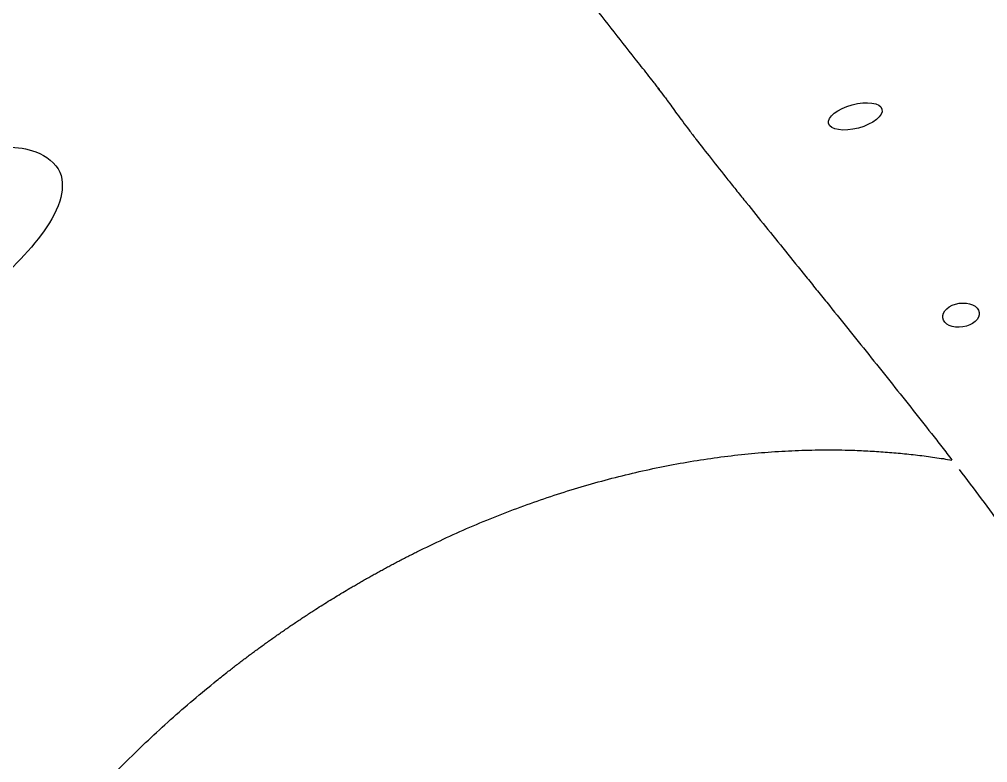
# Model space of a CAD drawing. Extents: x 528 to 612, y 788 to 934.
# Drawn here: x 546.73 to 559.87, y 869.18 to 879.26 of the extents above; entities that cross this region are included whole.
import ezdxf

# ---------------------------------------------------------------- set-up
doc = ezdxf.new("R2010")
doc.units = 0
doc.header["$MEASUREMENT"] = 0
doc.layers.add('1', color=4, linetype='Continuous')
doc.layers.add('LIGHT', color=1, linetype='Continuous')

# ---------------------------------------------------------------- blocks, each defined once
blk = doc.blocks.new('2018 FLASH')
at = {"layer": '1', "linetype": 'Continuous', "lineweight": 25}
for points, knots in [([(27.453, 73.388), (27.439, 73.405), (27.426, 73.423), (27.399, 73.458), (27.358, 73.51), (27.316, 73.562), (27.234, 73.667), (27.179, 73.736), (27.015, 73.945), (26.906, 74.084), (26.581, 74.5), (26.366, 74.775), (25.934, 75.323), (25.716, 75.595), (25.386, 76), (25.275, 76.134), (25.051, 76.403), (24.938, 76.536), (24.823, 76.669)], [0, 0, 0, 0, 0.015625, 0.015625, 0.03125, 0.0625, 0.0625, 0.125, 0.125, 0.25, 0.25, 0.5, 0.5, 0.75, 0.75, 0.875, 0.875, 1, 1, 1, 1]), ([(27.426, 73.412), (27.521, 73.293), (27.539, 73.267), (27.578, 73.212), (27.599, 73.183), (27.664, 73.092), (27.713, 73.026), (27.795, 72.917), (27.824, 72.879), (27.869, 72.82), (27.884, 72.799), (27.915, 72.759), (27.931, 72.738), (28.012, 72.633), (28.08, 72.545), (28.225, 72.361), (28.301, 72.265), (28.421, 72.115), (28.462, 72.064), (28.525, 71.986), (28.546, 71.96), (28.588, 71.907), (28.609, 71.881), (28.716, 71.749), (28.803, 71.641), (28.979, 71.422), (29.069, 71.311), (29.252, 71.085), (29.344, 70.97), (29.485, 70.796), (29.532, 70.737), (29.627, 70.62), (29.674, 70.562), (29.911, 70.268), (30.1, 70.032), (30.386, 69.677), (30.481, 69.558), (30.671, 69.32), (30.766, 69.2), (30.955, 68.96), (31.05, 68.841), (31.19, 68.662), (31.236, 68.602), (31.306, 68.513), (31.329, 68.483), (31.375, 68.423), (31.397, 68.393), (31.42, 68.363)], [0, 0, 0, 0, 0.03125, 0.03125, 0.0625, 0.0625, 0.125, 0.125, 0.15625, 0.15625, 0.171875, 0.171875, 0.1875, 0.1875, 0.25, 0.25, 0.3125, 0.3125, 0.34375, 0.34375, 0.359375, 0.359375, 0.375, 0.375, 0.4375, 0.4375, 0.5, 0.5, 0.5625, 0.5625, 0.59375, 0.59375, 0.625, 0.625, 0.75, 0.75, 0.8125, 0.8125, 0.875, 0.875, 0.9375, 0.9375, 0.96875, 0.96875, 0.984375, 0.984375, 1, 1, 1, 1]), ([(23.254, 66.625), (23.274, 66.637), (23.314, 66.66), (23.373, 66.695), (23.433, 66.73), (23.493, 66.764), (23.553, 66.797), (23.614, 66.831), (23.674, 66.864), (23.735, 66.897), (23.795, 66.93), (23.856, 66.962), (23.917, 66.994), (23.978, 67.026), (24.039, 67.057), (24.101, 67.088), (24.26, 67.168), (24.52, 67.293), (24.881, 67.455), (25.245, 67.605), (25.732, 67.791), (26.345, 67.995), (27.085, 68.193), (27.826, 68.344), (28.44, 68.429), (28.929, 68.474), (29.293, 68.495), (29.656, 68.503), (29.936, 68.501), (30.134, 68.495), (30.251, 68.489), (30.368, 68.483), (30.486, 68.475), (30.603, 68.466), (30.72, 68.456), (30.837, 68.444), (30.954, 68.431), (31.071, 68.416), (31.187, 68.4), (31.304, 68.383), (31.381, 68.37), (31.42, 68.363)], [0, 0, 0, 0, 0.007605, 0.015211, 0.022818, 0.030426, 0.038036, 0.045647, 0.05326, 0.060876, 0.068493, 0.076114, 0.083737, 0.091363, 0.098993, 0.106626, 0.114263, 0.158604, 0.202879, 0.247134, 0.291418, 0.379836, 0.46855, 0.556907, 0.645682, 0.689822, 0.734035, 0.778361, 0.822838, 0.837381, 0.851959, 0.866574, 0.881227, 0.895919, 0.910653, 0.925429, 0.940249, 0.955115, 0.970028, 0.984989, 1, 1, 1, 1]), ([(31.518, 68.236), (31.721, 67.972), (31.918, 67.705), (32.206, 67.3), (32.3, 67.165), (32.486, 66.891), (32.577, 66.754), (32.845, 66.339), (33.016, 66.059), (33.257, 65.632), (33.335, 65.488), (33.485, 65.197), (33.558, 65.051), (33.695, 64.755), (33.761, 64.606), (33.886, 64.305), (33.945, 64.154), (34.056, 63.849), (34.109, 63.695), (34.208, 63.385), (34.255, 63.23), (34.388, 62.762), (34.468, 62.45), (34.584, 61.982), (34.622, 61.827), (34.697, 61.517), (34.734, 61.362), (34.771, 61.208), (34.894, 60.699), (35.016, 60.196), (35.137, 59.7)], [0, 0, 0, 0, 0.125, 0.125, 0.1875, 0.1875, 0.25, 0.25, 0.375, 0.375, 0.4375, 0.4375, 0.5, 0.5, 0.5625, 0.5625, 0.625, 0.625, 0.6875, 0.6875, 0.75, 0.75, 0.875, 0.875, 0.9375, 0.9375, 1, 1, 1, 1.207216, 1.207216, 1.207216, 1.207216]), ([(21.604, 65.499), (21.623, 65.513), (21.661, 65.543), (21.717, 65.587), (21.774, 65.63), (21.831, 65.673), (21.888, 65.716), (21.946, 65.759), (22.003, 65.801), (22.061, 65.843), (22.119, 65.885), (22.177, 65.926), (22.235, 65.967), (22.293, 66.008), (22.352, 66.049), (22.41, 66.089), (22.469, 66.129), (22.528, 66.169), (22.587, 66.208), (22.647, 66.247), (22.706, 66.286), (22.778, 66.333), (22.863, 66.387), (22.96, 66.448), (23.058, 66.508), (23.156, 66.567), (23.221, 66.606), (23.254, 66.625)], [0, 0, 0, 0, 0.035644, 0.071275, 0.106894, 0.142501, 0.178099, 0.213688, 0.24927, 0.284846, 0.320416, 0.355983, 0.391547, 0.427109, 0.462671, 0.498235, 0.5338, 0.569368, 0.604941, 0.640518, 0.676103, 0.711694, 0.769369, 0.827032, 0.884689, 0.942343, 1, 1, 1, 1]), ([(19.265, 63.238), (19.28, 63.255), (19.308, 63.289), (19.351, 63.339), (19.395, 63.39), (19.438, 63.44), (19.482, 63.49), (19.526, 63.54), (19.57, 63.59), (19.614, 63.639), (19.69, 63.723), (19.797, 63.84), (19.938, 63.989), (20.08, 64.136), (20.369, 64.427), (20.817, 64.849), (21.259, 65.224), (21.525, 65.436), (21.578, 65.478), (21.604, 65.499)], [0, 0, 0, 0, 0.020406, 0.040812, 0.061217, 0.081622, 0.102028, 0.122435, 0.142844, 0.163255, 0.18367, 0.246534, 0.309383, 0.37224, 0.435096, 0.686336, 0.937867, 0.968943, 1, 1, 1, 1])]:
    blk.add_open_spline(points, degree=3, knots=knots, dxfattribs=at)
at = {"layer": '1'}
blk.add_spline([(17.696, 72.42), (17.473, 72.407), (17.365, 72.366), (16.81, 72.084), (16.003, 71.467), (15.451, 70.777), (15.285, 70.409), (15.274, 69.763), (15.501, 69.523), (15.772, 69.456), (15.963, 69.36), (16.117, 69.386), (16.284, 69.433), (16.642, 69.568), (16.928, 69.706), (17.543, 70.071), (18.256, 70.596), (19.068, 71.422), (19.317, 71.874), (19.32, 72.266), (18.995, 72.543), (18.613, 72.606), (18.137, 72.556), (17.696, 72.42)], degree=3, dxfattribs=at)
at = {"layer": 'LIGHT', "color": 1}
for centre, major_axis, ratio in [((30.109, 73.025), (0.362, 0.097), 0.437066), ((31.542, 70.329), (0.247, 0.037), 0.649149)]:
    blk.add_ellipse(centre, major_axis=major_axis, ratio=ratio, dxfattribs=at)

msp = doc.modelspace()

# ---------------------------------------------------------------- block references
at = {"layer": '1'}
msp.add_blockref('2018 FLASH', (527.965, 804.919), dxfattribs=at)

doc.saveas('drawing.dxf')
